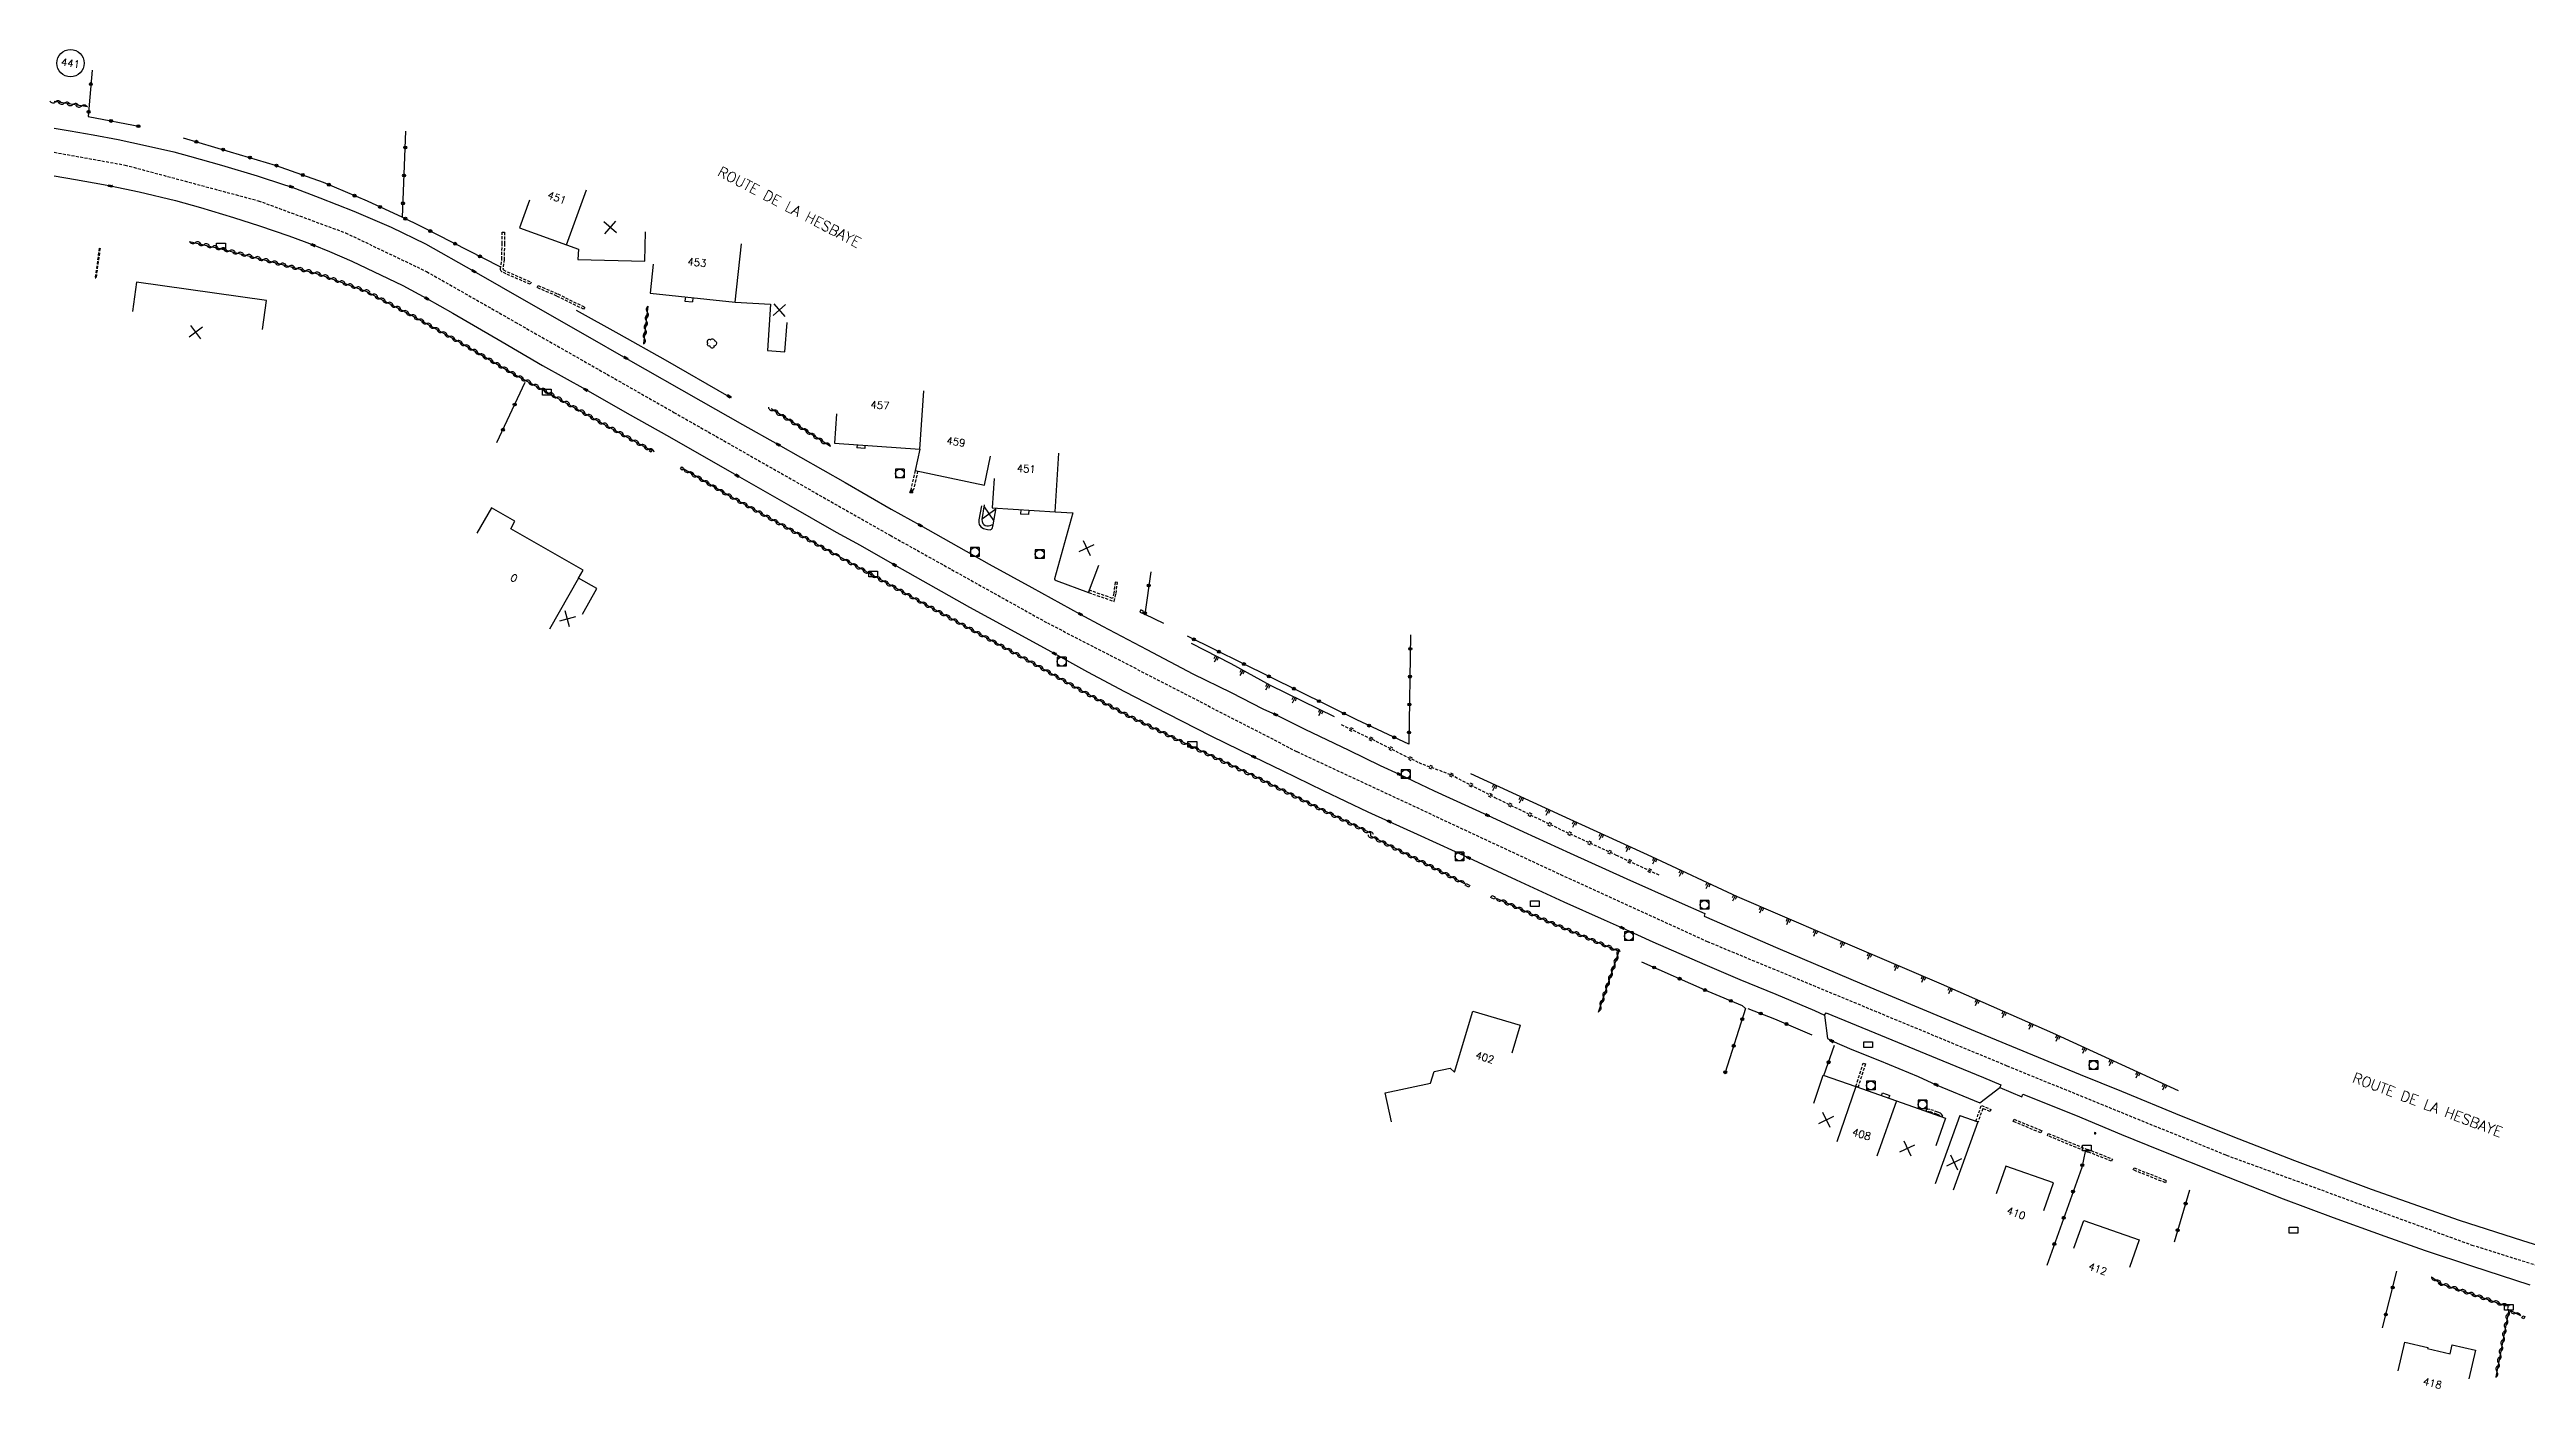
# Model space of a CAD drawing. Header units: millimetres. Extents: x 192999 to 193986, y 146344 to 147000.
# Drawn here: x 192999.2 to 193421.2, y 146405.5 to 146633.5 of the extents above; entities that cross this region are included whole.
import ezdxf
from ezdxf.enums import TextEntityAlignment as Align

# ---------------------------------------------------------------- set-up
doc = ezdxf.new("R2010")
doc.units = ezdxf.units.MM
doc.linetypes.add('DASHED', pattern=[0.75, 0.5, -0.25])
doc.layers.get('0').update_dxf_attribs({"linetype": 'CONTINUOUS'})
for name, color, linetype in [('W0001', 6, 'DASHED'), ('W0008', 7, 'CONTINUOUS'), ('W0100', 7, 'CONTINUOUS'), ('W0105', 7, 'CONTINUOUS'), ('W0112', 1, 'DASHED'), ('W0211', 2, 'CONTINUOUS'), ('W0220', 5, 'DASHED'), ('W0300', 7, 'CONTINUOUS'), ('W0310', 3, 'CONTINUOUS'), ('W0322', 7, 'CONTINUOUS'), ('W0400', 7, 'CONTINUOUS'), ('W0420', 7, 'CONTINUOUS'), ('W0851', 7, 'CONTINUOUS'), ('W0989', 7, 'CONTINUOUS'), ('W0991', 7, 'CONTINUOUS'), ('W1102', 7, 'CONTINUOUS'), ('W1471', 7, 'CONTINUOUS')]:
    doc.layers.add(name, color=color, linetype=linetype)
doc.styles.get("Standard").update_dxf_attribs({"font": 'romans.shx', "width": 0.85})

# ---------------------------------------------------------------- blocks, each defined once
blk = doc.blocks.new('T400')
for p, q in [((-0.15, 0.3), (0.15, 0.3)), ((-0.15, -0.25), (-0.15, 0.3)), ((-0.15, 0.15), (0.15, 0.15)), ((-0.15, 0), (0.15, 0)), ((0.15, 0.3), (0.15, -0.25)), ((-0.15, -0.15), (0.15, -0.15)), ((-0.15, -0.25), (-0.15, -0.3)), ((-0.15, -0.3), (0.15, -0.3)), ((0.15, -0.3), (0.15, -0.25))]:
    blk.add_line(p, q)
blk = doc.blocks.new('t991o')
at = {"color": 0, "linetype": 'Continuous'}
for p, q in [((-1, 1), (1, -1)), ((-1, -1), (1, 1))]:
    blk.add_line(p, q, dxfattribs=at)
blk = doc.blocks.new('T1471')
at = {"color": 0, "linetype": 'Continuous', "flags": 128}
blk.add_lwpolyline([(-0.75, -0.5), (-0.75, 0.5), (0.75, 0.5), (0.75, -0.5), (-0.75, -0.5)], dxfattribs=at)
blk = doc.blocks.new('T300')
for p, q in [((-0.8, 0.51), (-0.86, 0.34)), ((-0.86, 0.34), (-0.86, 0.17)), ((-0.86, 0.17), (-0.74, 0.06)), ((-0.69, 0.63), (-0.8, 0.51)), ((-0.8, -0.06), (-0.74, 0.06)), ((-0.74, 0.06), (-0.69, 0.11)), ((-0.57, 0.69), (-0.69, 0.63)), ((-0.46, 0.69), (-0.57, 0.69)), ((-0.29, 0.63), (-0.46, 0.69)), ((-0.29, 0.63), (-0.17, 0.74)), ((-0.23, 0.57), (-0.29, 0.63)), ((-0.17, 0.74), (-0.06, 0.8)), ((-0.06, 0.8), (0.06, 0.8)), ((0.06, 0.8), (0.23, 0.74)), ((0.23, 0.74), (0.34, 0.63)), ((0.34, 0.63), (0.4, 0.51)), ((0.46, 0.46), (0.34, 0.46)), ((0.4, 0.51), (0.4, 0.46)), ((0.57, 0.4), (0.46, 0.46)), ((0.57, 0.4), (0.69, 0.29)), ((0.69, 0.29), (0.74, 0.17)), ((0.74, 0.06), (0.69, -0.17)), ((0.74, 0.17), (0.74, 0.06)), ((-0.8, -0.17), (-0.8, -0.06)), ((-0.8, -0.23), (-0.8, -0.17)), ((-0.74, -0.34), (-0.8, -0.23)), ((-0.69, -0.4), (-0.74, -0.34)), ((-0.51, -0.46), (-0.69, -0.4)), ((-0.4, -0.46), (-0.51, -0.46)), ((-0.4, -0.46), (-0.34, -0.46)), ((-0.34, -0.46), (-0.34, -0.4)), ((-0.34, -0.51), (-0.34, -0.46)), ((-0.29, -0.63), (-0.34, -0.51)), ((-0.17, -0.74), (-0.29, -0.63)), ((-0.06, -0.8), (-0.17, -0.74)), ((0.06, -0.8), (-0.06, -0.8)), ((0.17, -0.74), (0.06, -0.8)), ((0.23, -0.69), (0.17, -0.74)), ((0.29, -0.46), (0.23, -0.46)), ((0.29, -0.63), (0.23, -0.69)), ((0.46, -0.4), (0.29, -0.46)), ((0.34, -0.51), (0.29, -0.63)), ((0.34, -0.51), (0.34, -0.46)), ((0.57, -0.34), (0.46, -0.4)), ((0.63, -0.29), (0.57, -0.34)), ((0.69, -0.17), (0.63, -0.29))]:
    blk.add_line(p, q)
blk = doc.blocks.new('T851')
for p, q in [((-0.25, -0.15), (0, 0.32)), ((0, 0.32), (0.25, -0.15)), ((-0.25, -0.15), (0.25, -0.15))]:
    blk.add_line(p, q)
for major_axis in [(-0.106, 0.106), (-0.0354, 0.0354), (-0.0236, 0.0236)]:
    blk.add_ellipse((0, 0), major_axis=major_axis, ratio=1, start_param=3.926991, end_param=10.210176)
blk = doc.blocks.new('T420')
for p, q in [((0.75, 0.75), (-0.75, 0.75)), ((-0.75, 0.75), (-0.75, -0.75)), ((0.75, 0.75), (0.75, -0.75)), ((0.75, -0.75), (-0.75, -0.75))]:
    blk.add_line(p, q)
blk.add_ellipse((0, 0), major_axis=(-0.53, 0.53), ratio=1, start_param=3.926991, end_param=10.210176)
blk = doc.blocks.new('t322o')
at = {"color": 0, "linetype": 'Continuous'}
for radius in [0.25, 0.15]:
    blk.add_circle((0, 0), radius, dxfattribs=at)
blk = doc.blocks.new('t310o')
at = {"color": 0, "linetype": 'Continuous'}
for centre, start, end in [((-0.5, 0.38), 216.8699, 323.1304), ((0.5, -0.37), 36.8699, 143.1303)]:
    blk.add_arc(centre, 0.625, start, end, dxfattribs=at)
blk = doc.blocks.new('t220o')
at = {"color": 0, "linetype": 'Continuous'}
for p, q in [((-0.25, 0.25), (0.25, 0.25)), ((-0.25, -0.25), (0.25, -0.25))]:
    blk.add_line(p, q, dxfattribs=at)
blk = doc.blocks.new('t211o')
at = {"color": 0, "linetype": 'Continuous'}
for p, q in [((-0.29, 0.5), (-0.29, 0)), ((0, 1), (0, 0)), ((0.29, 0.5), (0.29, 0))]:
    blk.add_line(p, q, dxfattribs=at)

msp = doc.modelspace()

# ---------------------------------------------------------------- linework, layer by layer
at = {"layer": 'W0001'}
msp.add_lwpolyline([(193000, 146616.05), (193012.09, 146613.88), (193034.78, 146607.8), (193049.64, 146602.33), (193063.46, 146595.73), (193078.54, 146587.14), (193105.58, 146571.75), (193142.42, 146550.81), (193169.21, 146535.89), (193211.68, 146513.99), (193256.65, 146493.02), (193281.62, 146481.63), (193332.67, 146460.47), (193370.05, 146445.23), (193411.88, 146429.93), (193450.25, 146417.96)], dxfattribs=at)
at = {"layer": 'W0008'}
for points in [[(193000, 146620.14), (193002.72, 146619.7), (193006.68, 146619.02), (193010.94, 146618.21), (193015.57, 146617.22), (193020.38, 146616.12), (193023.08, 146615.38), (193028.5, 146613.86), (193034.62, 146612.05), (193039.24, 146610.53), (193040.38, 146610.15), (193045.29, 146608.32), (193051.08, 146606.02), (193057.42, 146603.29), (193063.27, 146600.44), (193071.49, 146595.79), (193080.79, 146590.49), (193090.89, 146584.72), (193097.38, 146581.01), (193110.19, 146573.74), (193117.29, 146569.71), (193123.34, 146566.27), (193134.76, 146559.78), (193142.59, 146555.28), (193147.54, 146552.52), (193159.3, 146545.91), (193166.54, 146541.9), (193174.82, 146537.38), (193178.58, 146535.36), (193186.18, 146531.35), (193193.98, 146527.2), (193200.5, 146524.01), (193205.94, 146521.28), (193208.08, 146520.28), (193213.06, 146517.77), (193220.56, 146514.19), (193225.92, 146511.6), (193229.15, 146510.11), (193235.13, 146507.28), (193244.16, 146503.12), (193250.32, 146500.32), (193258.29, 146496.65), (193267.94, 146492.31), (193276.85, 146488.32), (193281.22, 146486.4), (193281.08, 146485.95), (193293.63, 146480.48), (193307.98, 146474.39), (193327.28, 146466.38), (193337.04, 146462.34), (193345.16, 146458.99), (193352.17, 146456.11), (193362.35, 146451.92), (193372.18, 146448.02), (193381.68, 146444.33), (193394.74, 146439.44)], [(193000, 146612.02), (193003.64, 146611.4), (193008.42, 146610.59), (193009.6, 146610.32), (193014.5, 146609.29), (193020.67, 146607.81), (193024.91, 146606.64), (193030.56, 146604.95), (193034.98, 146603.54), (193039.97, 146601.83), (193044.14, 146600.26), (193046.92, 146599.18), (193050.71, 146597.53), (193059.39, 146593.38), (193063.5, 146591.13), (193067.91, 146588.65), (193076.35, 146583.75), (193083.21, 146579.76), (193090.57, 146575.62), (193097.64, 146571.61), (193104.85, 146567.56), (193113.05, 146562.85), (193116.34, 146560.99), (193125.11, 146556.03), (193133.21, 146551.37), (193137.31, 146549.12), (193143.16, 146545.78), (193155.93, 146538.57), (193162.39, 146535.08), (193170.41, 146530.68), (193176.03, 146527.54), (193182.33, 146524.22), (193189.6, 146520.48), (193197.06, 146516.68), (193204.38, 146513.09), (193209.23, 146510.74), (193216.22, 146507.33), (193223.8, 146503.73), (193227.46, 146502.08), (193232.23, 146499.89), (193238.67, 146496.93), (193240.98, 146495.9), (193249.07, 146492.11), (193257.19, 146488.39), (193264.09, 146485.34), (193267.14, 146483.95), (193272.36, 146481.58), (193281.21, 146477.72), (193287.19, 146475.18), (193293.29, 146472.64), (193299.91, 146469.85), (193301.61, 146469.09), (193301.87, 146469.46), (193311.11, 146465.69), (193321.77, 146461.32), (193328.68, 146458.45), (193331.61, 146457.23), (193331.48, 146456.77), (193335.19, 146455.19), (193335.38, 146455.61), (193344.36, 146452.03), (193352.2, 146448.75)], [(193088.96, 146589.18), (193096.23, 146585.15), (193104.11, 146580.7), (193114.97, 146574.46), (193115.33, 146574.26)], [(193301.61, 146469.09), (193302.12, 146465.09), (193302.84, 146464.7), (193306.26, 146463.24), (193310.97, 146461.35), (193317.55, 146458.61), (193320.64, 146457.24), (193328.06, 146454.15), (193331.48, 146456.77)], [(193352.2, 146448.75), (193358.8, 146446.1), (193368.52, 146442.2), (193379.76, 146437.77), (193388.23, 146434.62), (193397.06, 146431.41), (193403.91, 146429), (193411.8, 146426.4), (193421.78, 146423.15)], [(193394.74, 146439.44), (193409.74, 146434.17), (193420.53, 146430.69), (193431.66, 146427.21)]]:
    msp.add_lwpolyline(points, dxfattribs=at)
at = {"layer": 'W0100'}
msp.add_line((193324.63, 146451.99), (193320.45, 146440.36), dxfattribs=at)
for points in [[(193080.97, 146607.89), (193079.26, 146603.19), (193087.27, 146600.28), (193089.32, 146599.57), (193089.22, 146597.79), (193100.64, 146597.48), (193100.77, 146602.48)], [(193035.48, 146585.87), (193036.16, 146590.82), (193014.04, 146593.9), (193013.35, 146588.95)], [(193102.08, 146597.02), (193101.55, 146592.05), (193116.04, 146590.5), (193122.06, 146590.16), (193121.55, 146582.31), (193124.51, 146582.09), (193124.88, 146587.07)], [(193133.28, 146571.5), (193132.92, 146566.51), (193147.47, 146565.46), (193146.68, 146561.85), (193158.52, 146559.38), (193159.54, 146564.28)], [(193160.14, 146560.49), (193159.82, 146555.51), (193170.51, 146554.81), (193173.53, 146554.66), (193170.42, 146543.42), (193170.44, 146543.35), (193170.49, 146543.24), (193170.55, 146543.2), (193170.69, 146543.12), (193176.24, 146541.06), (193177.98, 146545.74)], [(193158.43, 146555.99), (193158.07, 146553.51), (193158.08, 146553.18), (193158.22, 146552.85), (193158.4, 146552.66), (193158.64, 146552.51), (193158.89, 146552.42), (193159.16, 146552.41), (193159.45, 146552.46), (193159.77, 146552.61), (193159.99, 146552.58), (193160.49, 146555.48)], [(193089.99, 146537.4), (193092.47, 146541.74), (193089.35, 146543.53), (193090.1, 146544.86), (193077.8, 146551.93), (193078.5, 146553.2), (193074.5, 146555.51), (193072, 146551.17)], [(193227.81, 146450.94), (193226.77, 146455.83), (193234.45, 146457.47), (193235.09, 146459.49), (193237.85, 146460.04), (193238.55, 146459.37), (193241.71, 146469.78), (193249.77, 146467.38), (193248.34, 146462.59)], [(193299.77, 146454.11), (193301.38, 146458.84), (193306.94, 146456.95), (193313.89, 146454.47), (193322.21, 146451.52), (193320.54, 146446.8)], [(193324.63, 146451.99), (193327.7, 146450.91), (193323.51, 146439.27)], [(193338.95, 146435.83), (193340.6, 146440.55), (193332.51, 146443.37), (193330.86, 146438.65)], [(193344.1, 146429.39), (193345.75, 146434.11), (193355.19, 146430.8), (193353.54, 146426.08)], [(193399.33, 146408.51), (193400.44, 146413.38), (193404.38, 146412.48), (193404.34, 146412.29), (193408.21, 146411.42), (193408.55, 146412.93), (193412.49, 146412), (193411.34, 146407.13)]]:
    msp.add_lwpolyline(points, dxfattribs=at)
at = {"layer": 'W0105'}
for p, q in [((193107.55, 146591.41), (193107.47, 146590.71)), ((193107.47, 146590.71), (193108.75, 146590.59)), ((193108.82, 146591.27), (193108.75, 146590.59)), ((193136.8, 146566.23), (193136.76, 146565.73)), ((193138.09, 146565.61), (193136.76, 146565.73)), ((193138.13, 146566.14), (193138.09, 146565.61)), ((193164.67, 146555.19), (193164.62, 146554.42)), ((193166, 146554.33), (193164.62, 146554.42)), ((193166.05, 146555.1), (193166, 146554.33)), ((193311.31, 146455.39), (193311.47, 146455.83)), ((193311.47, 146455.83), (193312.73, 146455.4)), ((193312.57, 146454.95), (193312.73, 146455.4))]:
    msp.add_line(p, q, dxfattribs=at)
msp.add_lwpolyline([(193158.01, 146555.83), (193157.53, 146553.46), (193157.52, 146553), (193157.61, 146552.64), (193157.88, 146552.25), (193158.31, 146551.95), (193159.03, 146551.8), (193159.47, 146551.76), (193159.68, 146551.83), (193159.82, 146551.99), (193159.98, 146552.56)], dxfattribs=at)
at = {"layer": 'W0112'}
for p, q in [((193076.32, 146600.49), (193076.35, 146602.46)), ((193007.69, 146599.71), (193006.99, 146594.67)), ((193006.99, 146594.67), (193007.13, 146594.64)), ((193085.63, 146591.56), (193082.32, 146593)), ((193090.21, 146589.31), (193085.63, 146591.56)), ((193101.6, 146565.49), (193101.91, 146565.32)), ((193101.91, 146565.32), (193101.71, 146564.97)), ((193106.91, 146562.45), (193107.22, 146562.27)), ((193107.22, 146562.27), (193107.02, 146561.93)), ((193147.11, 146561.76), (193146.41, 146558.64)), ((193180.93, 146540.9), (193181.14, 146542.78)), ((193184.95, 146537.73), (193185.44, 146537.52)), ((193185.44, 146537.52), (193185.59, 146537.89)), ((193240.56, 146491.52), (193241.16, 146491.22)), ((193241.16, 146491.22), (193240.98, 146490.86)), ((193244.92, 146489.45), (193245.51, 146489.24)), ((193245.51, 146489.24), (193245.38, 146488.86)), ((193306.94, 146456.96), (193308.18, 146460.9)), ((193308.18, 146460.9), (193308.57, 146460.78)), ((193318.84, 146452.83), (193318.99, 146452.66)), ((193321.56, 146451.75), (193321.74, 146451.85)), ((193327.39, 146451.03), (193328.32, 146453.7)), ((193328.32, 146453.7), (193329.96, 146453.03)), ((193333.89, 146451.35), (193338.6, 146449.41)), ((193338.6, 146449.41), (193338.44, 146449.04)), ((193346.32, 146446.28), (193350.64, 146444.58)), ((193347.57, 146448.96), (193347.57, 146448.97)), ((193354.33, 146443.09), (193359.83, 146440.91)), ((193359.83, 146440.91), (193359.68, 146440.54)), ((193420.55, 146417.89), (193420.9, 146417.73)), ((193420.9, 146417.73), (193420.74, 146417.37))]:
    msp.add_line(p, q, dxfattribs=at)
for points in [[(193076.35, 146602.46), (193076.75, 146602.46), (193076.72, 146600.48), (193076.67, 146597.8), (193076.45, 146596.15), (193076.45, 146596.13), (193076.48, 146596.07), (193076.53, 146596.02), (193077.16, 146595.71)], [(193007.69, 146599.71), (193007.82, 146599.68), (193007.13, 146594.64)], [(193081.09, 146593.57), (193076.99, 146595.35), (193076.29, 146595.69), (193076.15, 146595.83), (193076.05, 146596.02), (193076.04, 146596.16), (193076.27, 146597.83), (193076.32, 146600.49)], [(193077.16, 146595.71), (193081.25, 146593.93), (193081.09, 146593.57)], [(193082.32, 146593), (193082.48, 146593.36), (193085.8, 146591.92)], [(193085.8, 146591.92), (193090.39, 146589.67), (193090.21, 146589.31)], [(193101.71, 146564.97), (193101.41, 146565.15), (193101.6, 146565.49)], [(193107.02, 146561.93), (193106.71, 146562.11), (193106.91, 146562.45)], [(193146.68, 146561.85), (193145.94, 146558.52), (193146.22, 146558.31), (193146.41, 146558.64)], [(193180.31, 146540.07), (193176.36, 146541.44), (193176.23, 146541.06)], [(193176.23, 146541.06), (193180.59, 146539.55), (193180.93, 146540.9)], [(193181.14, 146542.78), (193180.74, 146542.83), (193180.54, 146540.97), (193180.31, 146540.07)], [(193185.59, 146537.89), (193185.11, 146538.1), (193184.95, 146537.73)], [(193240.98, 146490.86), (193240.39, 146491.16), (193240.56, 146491.52)], [(193245.38, 146488.86), (193244.78, 146489.07), (193244.92, 146489.45)], [(193308.57, 146460.78), (193307.32, 146456.84), (193306.94, 146456.96)], [(193321.74, 146451.85), (193321.53, 146452.23), (193321.35, 146452.41), (193320.89, 146452.58), (193319.54, 146453.03), (193319.2, 146453.07), (193319, 146452.98), (193318.84, 146452.83)], [(193321.29, 146451.85), (193321.21, 146451.99), (193321.13, 146452.06), (193320.76, 146452.21), (193319.46, 146452.64), (193319.27, 146452.66), (193319.23, 146452.64), (193319.18, 146452.6)], [(193328.56, 146453.17), (193327.76, 146450.9), (193327.39, 146451.03)], [(193329.96, 146453.03), (193329.81, 146452.66), (193328.56, 146453.17)], [(193338.44, 146449.04), (193333.74, 146450.98), (193333.89, 146451.35)], [(193346.58, 146445.67), (193339.56, 146448.58), (193339.72, 146448.95)], [(193339.72, 146448.95), (193346.31, 146446.21), (193346.32, 146446.28)], [(193347.57, 146448.96), (193347.6, 146448.88), (193347.68, 146448.84), (193347.78, 146448.87), (193347.82, 146448.95), (193347.8, 146449.03), (193347.66, 146449.07), (193347.58, 146449.02), (193347.57, 146448.97)], [(193350.64, 146444.58), (193350.49, 146444.21), (193346.6, 146445.74), (193346.58, 146445.67)], [(193359.68, 146440.54), (193354.19, 146442.71), (193354.33, 146443.09)], [(193420.74, 146417.37), (193420.38, 146417.53), (193420.55, 146417.89)]]:
    msp.add_lwpolyline(points, dxfattribs=at)
at = {"layer": 'W0211'}
for points in [[(193218.15, 146519.91), (193207.2, 146525.22), (193200.5, 146528.93), (193193.78, 146532.36)], [(193361.91, 146456.21), (193340.5, 146466.02), (193321.52, 146474.38), (193302.11, 146482.64), (193286.8, 146489.26), (193272.19, 146496.05), (193256.89, 146503.03), (193241.37, 146510.17)]]:
    msp.add_lwpolyline(points, dxfattribs=at)
at = {"layer": 'W0220'}
msp.add_lwpolyline([(193219.25, 146518.57), (193224.52, 146516.07), (193232.47, 146512.09), (193237.95, 146510.05), (193245.41, 146506.17), (193256.84, 146500.61), (193266.13, 146496.35), (193273.38, 146492.98)], dxfattribs=at)
at = {"layer": 'W0310'}
msp.add_line((193101.17, 146589.83), (193100.42, 146583.5), dxfattribs=at)
for points in [[(193005.68, 146623.77), (193000, 146624.69)], [(193023.06, 146600.87), (193028.18, 146599.69), (193036.67, 146597.51), (193045.16, 146595.31), (193053.12, 146592.42), (193061.14, 146588.16), (193069.67, 146583.37), (193078.67, 146578.08), (193083.79, 146575.33), (193092.53, 146570.38), (193101.42, 146565.44)], [(193132.26, 146565.94), (193127.83, 146568.79), (193122.14, 146572.36)], [(193240.35, 146491.43), (193233.89, 146494.77), (193224.3, 146499.55), (193224.31, 146500.06), (193215.57, 146504.27), (193204.36, 146509.82), (193193.07, 146515.16), (193183.22, 146519.97), (193175.36, 146524.16), (193165.72, 146529.62), (193148.11, 146539.21), (193136.05, 146545.89), (193126.14, 146551.39), (193114.91, 146557.61), (193107.28, 146562.08)], [(193245.68, 146488.98), (193253.89, 146485.3), (193266.56, 146479.97), (193263.05, 146469.52)], [(193404.98, 146424.49), (193406.65, 146423.34), (193413.79, 146420.92), (193417.73, 146419.58)], [(193420.23, 146417.85), (193418.16, 146418.89), (193415.95, 146407.47)]]:
    msp.add_lwpolyline(points, dxfattribs=at)
at = {"layer": 'W0322'}
for p, q in [((193059.33, 146604.99), (193059.93, 146619.67)), ((193075.44, 146566.64), (193080.26, 146576.9)), ((193301.51, 146458.8), (193303.33, 146463.98)), ((193363.8, 146439.27), (193361.15, 146430.41)), ((193396.64, 146415.81), (193399.11, 146425.47))]:
    msp.add_line(p, q, dxfattribs=at)
for points in [[(193006.46, 146630.03), (193005.8, 146622.15), (193014.69, 146620.44)], [(193021.96, 146618.51), (193030.01, 146616.15), (193037.68, 146613.85), (193045.85, 146610.94), (193053.31, 146607.76), (193059.33, 146604.99), (193062.49, 146603.45), (193075.96, 146596.57)], [(193186.81, 146544.6), (193185.8, 146537.37), (193188.97, 146535.83)], [(193231.07, 146533.86), (193230.79, 146515.23), (193221.91, 146519.38), (193207.1, 146526.7), (193193.06, 146533.63)], [(193270.4, 146478.16), (193281.73, 146473.15), (193287.56, 146470.72), (193288.15, 146470.19), (193284.68, 146459.3)], [(193288.52, 146470.2), (193293.07, 146468.46), (193299.43, 146465.71)], [(193346, 146445.85), (193345.41, 146443.13), (193339.45, 146426.46)]]:
    msp.add_lwpolyline(points, dxfattribs=at)
at = {"layer": 'W1102'}
for p, q in [((193087.27, 146600.28), (193090.69, 146609.67)), ((193116.04, 146590.5), (193117.1, 146600.45)), ((193147.47, 146565.46), (193148.19, 146575.44)), ((193170.51, 146554.81), (193171.16, 146564.79)), ((193089.35, 146543.53), (193084.39, 146534.85)), ((193306.94, 146456.95), (193303.72, 146447.48)), ((193313.89, 146454.47), (193310.54, 146445.05))]:
    msp.add_line(p, q, dxfattribs=at)
msp.add_circle((193002.8, 146631.23), 2.32, dxfattribs=at)

# ---------------------------------------------------------------- block references
at = {"layer": 'W0211'}
for p, rotation in [((193198.12, 146530.14), 152.956475901772), ((193202.54, 146527.8), 151.0579161318561), ((193206.92, 146525.38), 151.0579161318561), ((193211.41, 146523.18), 154.1083989943229), ((193215.91, 146521), 154.1083989943229), ((193245.53, 146508.25), 155.2989126075961), ((193250.07, 146506.17), 155.2989126075961), ((193254.61, 146504.08), 155.2989126075961), ((193259.16, 146501.99), 155.4617597242085), ((193263.71, 146499.92), 155.4617597242085), ((193268.26, 146497.84), 155.4617597242085), ((193272.8, 146495.76), 155.0718700445917), ((193277.34, 146493.65), 155.0718700445917), ((193281.87, 146491.54), 155.0718700445917), ((193286.41, 146489.44), 155.0718700445917), ((193290.99, 146487.44), 156.6399760483676), ((193295.58, 146485.46), 156.6399760483676), ((193300.17, 146483.48), 156.6399760483676), ((193304.77, 146481.51), 156.9424884075165), ((193309.37, 146479.55), 156.9424884075165), ((193313.97, 146477.59), 156.9424884075165), ((193318.57, 146475.64), 156.9424884075165), ((193323.16, 146473.66), 156.2258402813985), ((193327.74, 146471.64), 156.2258402813985), ((193332.31, 146469.62), 156.2258402813985), ((193336.89, 146467.61), 156.2258402813985), ((193341.46, 146465.58), 155.3921601035328), ((193346, 146463.5), 155.3921601035328), ((193350.55, 146461.42), 155.3921601035328), ((193355.1, 146459.33), 155.3921601035328), ((193359.64, 146457.25), 155.3921601035328)]:
    msp.add_blockref('t211o', p, dxfattribs=dict(at, rotation=rotation))
at = {"layer": 'W0220'}
for p, rotation in [((193220.95, 146517.76), 334.5686700366974), ((193224.33, 146516.15), 334.5686700366974), ((193224.33, 146516.15), 334.5686700366974), ((193224.33, 146516.15), 334.5686700366974), ((193224.33, 146516.15), 334.5686700366974), ((193224.33, 146516.15), 334.5686700366974), ((193224.33, 146516.15), 334.5686700366974), ((193227.69, 146514.48), 333.4320851794061), ((193227.69, 146514.48), 333.4320851794061), ((193227.69, 146514.48), 333.4320851794061), ((193227.69, 146514.48), 333.4320851794061), ((193227.69, 146514.48), 333.4320851794061), ((193231.04, 146512.8), 333.4320851794061), ((193231.04, 146512.8), 333.4320851794061), ((193231.04, 146512.8), 333.4320851794061), ((193231.04, 146512.8), 333.4320851794061), ((193234.49, 146511.34), 339.5989039900858), ((193234.49, 146511.34), 339.5989039900858), ((193234.49, 146511.34), 339.5989039900858), ((193238, 146510.02), 332.5422898193779), ((193238, 146510.02), 332.5422898193779), ((193241.33, 146508.3), 332.5422898193779), ((193244.65, 146506.57), 332.5422898193779), ((193248.02, 146504.9), 334.033699579044), ((193251.39, 146503.26), 334.033699579044), ((193254.76, 146501.62), 334.033699579044), ((193258.14, 146500.01), 335.3673196655062), ((193261.55, 146498.45), 335.3673196655062), ((193264.96, 146496.88), 335.3673196655062), ((193268.37, 146495.31), 335.0845229201987), ((193268.37, 146495.31), 335.0845229201987), ((193268.37, 146495.31), 335.0845229201987), ((193268.37, 146495.31), 335.0845229201987), ((193268.37, 146495.31), 335.0845229201987), ((193268.37, 146495.31), 335.0845229201987), ((193271.77, 146493.73), 335.0845229201987), ((193271.77, 146493.73), 335.0845229201987), ((193271.77, 146493.73), 335.0845229201987), ((193271.77, 146493.73), 335.0845229201987), ((193271.77, 146493.73), 335.0845229201987)]:
    msp.add_blockref('t220o', p, dxfattribs=dict(at, rotation=rotation))
at = {"layer": 'W0300'}
msp.add_blockref('T300', (193112.1, 146583.46), dxfattribs=at)
at = {"layer": 'W0310'}
for p, rotation in [((193000.25, 146624.65), 170.8046258690741), ((193001.73, 146624.41), 170.8046258690741), ((193003.21, 146624.17), 170.8046258690741), ((193004.69, 146623.93), 170.8046258690741), ((193024.04, 146600.64), 347.0774155508756), ((193025.5, 146600.31), 347.0774155508756), ((193026.96, 146599.97), 347.0774155508756), ((193028.42, 146599.63), 345.5450813547388), ((193029.87, 146599.26), 345.5450813547388), ((193031.33, 146598.88), 345.5450813547388), ((193032.78, 146598.51), 345.5450813547388), ((193034.23, 146598.13), 345.5450813547388), ((193035.68, 146597.76), 345.5450813547388), ((193037.14, 146597.39), 345.4855462166627), ((193038.59, 146597.01), 345.4855462166627), ((193040.04, 146596.63), 345.4855462166627), ((193041.49, 146596.26), 345.4855462166627), ((193042.94, 146595.88), 345.4855462166627), ((193044.4, 146595.51), 345.4855462166627), ((193045.83, 146595.07), 340.0591091553901), ((193047.24, 146594.55), 340.0591091553901), ((193048.65, 146594.04), 340.0591091553901), ((193050.06, 146593.53), 340.0591091553901), ((193051.47, 146593.02), 340.0591091553901), ((193052.88, 146592.51), 340.0591091553901), ((193054.22, 146591.84), 332.0256503436791), ((193055.54, 146591.13), 332.0256503436791), ((193056.87, 146590.43), 332.0256503436791), ((193058.19, 146589.73), 332.0256503436791), ((193059.52, 146589.02), 332.0256503436791), ((193101.05, 146588.84), 263.2838193150176), ((193060.84, 146588.32), 332.0256503436791), ((193062.15, 146587.59), 330.6797726812183), ((193063.46, 146586.86), 330.6797726812183), ((193064.77, 146586.12), 330.6797726812183), ((193066.08, 146585.39), 330.6797726812183), ((193067.38, 146584.65), 330.6797726812183), ((193100.53, 146584.37), 263.2838193150176), ((193100.7, 146585.86), 263.2838193150176), ((193100.88, 146587.35), 263.2838193150176), ((193068.69, 146583.92), 330.6797726812183), ((193070, 146583.18), 329.5636881155019), ((193071.29, 146582.42), 329.5636881155019), ((193072.58, 146581.66), 329.5636881155019), ((193073.88, 146580.9), 329.5636881155019), ((193075.17, 146580.14), 329.5636881155019), ((193076.46, 146579.38), 329.5636881155019), ((193077.76, 146578.62), 329.5636881155019), ((193079.06, 146577.87), 331.8100875066627), ((193080.38, 146577.17), 331.8100875066627), ((193081.7, 146576.46), 331.8100875066627), ((193083.02, 146575.75), 331.8100875066627), ((193084.34, 146575.03), 330.4291224149156), ((193085.64, 146574.29), 330.4291224149156), ((193086.95, 146573.55), 330.4291224149156), ((193088.25, 146572.8), 330.4291224149156), ((193089.56, 146572.07), 330.4291224149156), ((193122.55, 146572.1), 147.8942182036725), ((193090.86, 146571.32), 330.4291224149156), ((193092.17, 146570.58), 330.4291224149156), ((193093.48, 146569.85), 330.9547250974902), ((193094.79, 146569.12), 330.9547250974902), ((193096.1, 146568.4), 330.9547250974902), ((193097.41, 146567.67), 330.9547250974902), ((193123.82, 146571.3), 147.8942182036725), ((193125.09, 146570.51), 147.8942182036725), ((193126.36, 146569.71), 147.8942182036725), ((193127.64, 146568.91), 147.8942182036725), ((193128.9, 146568.1), 147.2418337501742), ((193098.72, 146566.94), 330.9547250974902), ((193100.03, 146566.21), 330.9547250974902), ((193101.34, 146565.48), 330.9547250974902), ((193130.16, 146567.29), 147.2418337501742), ((193131.42, 146566.48), 147.2418337501742), ((193108.15, 146561.57), 149.6274299221334), ((193109.44, 146560.82), 149.6274299221334), ((193110.74, 146560.06), 149.6274299221334), ((193112.03, 146559.3), 149.6274299221334), ((193113.33, 146558.54), 149.6274299221334), ((193114.62, 146557.78), 149.6274299221334), ((193115.93, 146557.05), 151.016478934985), ((193117.24, 146556.32), 151.016478934985), ((193118.55, 146555.6), 151.016478934985), ((193119.86, 146554.87), 151.016478934985), ((193121.18, 146554.14), 151.016478934985), ((193122.49, 146553.41), 151.016478934985), ((193123.8, 146552.69), 151.016478934985), ((193125.11, 146551.96), 151.016478934985), ((193126.43, 146551.23), 150.9458882749678), ((193127.74, 146550.51), 150.9458882749678), ((193129.05, 146549.78), 150.9458882749678), ((193130.36, 146549.05), 150.9458882749678), ((193131.67, 146548.32), 150.9458882749678), ((193132.98, 146547.59), 150.9458882749678), ((193134.73, 146546.62), 150.9458882749678), ((193136.04, 146545.89), 150.9458882749678), ((193137.35, 146545.16), 151.0088342400618), ((193138.67, 146544.44), 151.0088342400618), ((193139.98, 146543.71), 151.0088342400618), ((193141.29, 146542.98), 151.0088342400618), ((193142.6, 146542.26), 151.0088342400618), ((193143.91, 146541.53), 151.0088342400618), ((193145.23, 146540.8), 151.0088342400618), ((193146.54, 146540.08), 151.0088342400618), ((193147.85, 146539.35), 151.0088342400618), ((193149.17, 146538.63), 151.455656101896), ((193150.48, 146537.91), 151.455656101896), ((193151.8, 146537.2), 151.455656101896), ((193153.12, 146536.48), 151.455656101896), ((193154.44, 146535.76), 151.455656101896), ((193155.76, 146535.05), 151.455656101896), ((193157.07, 146534.33), 151.455656101896), ((193158.39, 146533.61), 151.455656101896), ((193159.71, 146532.89), 151.455656101896), ((193161.03, 146532.18), 151.455656101896), ((193162.34, 146531.46), 151.455656101896), ((193163.66, 146530.74), 151.455656101896), ((193164.98, 146530.03), 151.455656101896), ((193166.29, 146529.3), 150.4757179037817), ((193167.6, 146528.56), 150.4757179037817), ((193168.9, 146527.82), 150.4757179037817), ((193170.21, 146527.08), 150.4757179037817), ((193171.51, 146526.35), 150.4757179037817), ((193172.82, 146525.61), 150.4757179037817), ((193174.12, 146524.87), 150.4757179037817), ((193175.43, 146524.13), 151.9301654198329), ((193176.75, 146523.42), 151.9301654198329), ((193178.08, 146522.72), 151.9301654198329), ((193179.4, 146522.01), 151.9301654198329), ((193180.72, 146521.31), 151.9301654198329), ((193182.05, 146520.6), 151.9301654198329), ((193183.37, 146519.9), 153.961152633275), ((193184.72, 146519.24), 153.961152633275), ((193186.07, 146518.58), 153.961152633275), ((193187.42, 146517.92), 153.961152633275), ((193188.76, 146517.27), 153.961152633275), ((193190.11, 146516.61), 153.961152633275), ((193191.46, 146515.95), 153.961152633275), ((193192.81, 146515.29), 153.961152633275), ((193194.16, 146514.64), 154.6578216053521), ((193195.52, 146514), 154.6578216053521), ((193196.87, 146513.36), 154.6578216053521), ((193198.23, 146512.72), 154.6578216053521), ((193199.58, 146512.08), 154.6578216053521), ((193200.94, 146511.43), 154.6578216053521), ((193202.3, 146510.79), 154.6578216053521), ((193203.65, 146510.15), 154.6578216053521), ((193205, 146509.5), 153.6930361742582), ((193206.35, 146508.83), 153.6930361742582), ((193207.69, 146508.17), 153.6930361742582), ((193209.04, 146507.5), 153.6930361742582), ((193210.38, 146506.84), 153.6930361742582), ((193211.72, 146506.17), 153.6930361742582), ((193213.07, 146505.51), 153.6930361742582), ((193214.41, 146504.84), 153.6930361742582), ((193215.76, 146504.18), 154.2562488977096), ((193217.11, 146503.53), 154.2562488977096), ((193218.46, 146502.88), 154.2562488977096), ((193219.81, 146502.23), 154.2562488977096), ((193221.16, 146501.58), 154.2562488977096), ((193222.51, 146500.92), 154.2562488977096), ((193223.87, 146500.27), 154.2562488977096), ((193224.74, 146499.33), 153.5351766612752), ((193226.08, 146498.66), 153.5351766612752), ((193227.42, 146497.99), 153.5351766612752), ((193228.76, 146497.32), 153.5351766612752), ((193230.11, 146496.65), 153.5351766612752), ((193231.45, 146495.98), 153.5351766612752), ((193232.79, 146495.32), 153.5351766612752), ((193234.13, 146494.64), 152.6703329236076), ((193235.47, 146493.95), 152.6703329236076), ((193236.8, 146493.27), 152.6703329236076), ((193238.13, 146492.58), 152.6703329236076), ((193239.46, 146491.89), 152.6703329236076), ((193246.59, 146488.58), 335.8512678560872), ((193247.96, 146487.96), 335.8512678560872), ((193249.33, 146487.35), 335.8512678560872), ((193250.7, 146486.73), 335.8512678560872), ((193252.07, 146486.12), 335.8512678560872), ((193253.44, 146485.51), 335.8512678560872), ((193254.81, 146484.91), 337.1543357183701), ((193256.2, 146484.33), 337.1543357183701), ((193257.58, 146483.75), 337.1543357183701), ((193258.96, 146483.17), 337.1543357183701), ((193260.34, 146482.58), 337.1543357183701), ((193261.73, 146482), 337.1543357183701), ((193263.11, 146481.42), 337.1543357183701), ((193264.49, 146480.84), 337.1543357183701), ((193265.87, 146480.26), 337.1543357183701), ((193266.32, 146479.25), 251.4565499955354), ((193264.88, 146474.98), 251.4565499955354), ((193265.36, 146476.4), 251.4565499955354), ((193265.84, 146477.83), 251.4565499955354), ((193263.45, 146470.71), 251.4565499955354), ((193263.93, 146472.14), 251.4565499955354), ((193264.41, 146473.56), 251.4565499955354), ((193405.8, 146423.92), 325.5351463735572), ((193407.1, 146423.19), 341.3219775348834), ((193408.52, 146422.71), 341.3219775348834), ((193409.94, 146422.23), 341.3219775348834), ((193411.36, 146421.74), 341.3219775348834), ((193412.78, 146421.27), 341.3219775348834), ((193414.2, 146420.78), 341.21718752558), ((193415.62, 146420.3), 341.21718752558), ((193417.04, 146419.82), 341.21718752558), ((193417.55, 146415.76), 259.0366679519009), ((193417.84, 146417.23), 259.0366679519009), ((193418.13, 146418.71), 259.0366679519009), ((193419.33, 146418.3), 153.1470309576093), ((193416.7, 146411.34), 259.0366679519009), ((193416.98, 146412.82), 259.0366679519009), ((193417.27, 146414.29), 259.0366679519009), ((193416.13, 146408.4), 259.0366679519009), ((193416.41, 146409.87), 259.0366679519009)]:
    msp.add_blockref('t310o', p, dxfattribs=dict(at, rotation=rotation))
at = {"layer": 'W0322'}
for p, rotation in [((193006.26, 146627.66), 265.2569420554701), ((193005.87, 146622.93), 265.2569420554701), ((193009.7, 146621.4), 349.1159945836645), ((193014.36, 146620.5), 349.1159945836645), ((193024.24, 146617.84), 343.7112791845704), ((193028.8, 146616.51), 343.7112791845704), ((193033.35, 146615.15), 343.3111312231716), ((193059.82, 146616.86), 87.64745539991787), ((193037.89, 146613.78), 340.3973613494833), ((193042.37, 146612.18), 340.3973613494833), ((193046.82, 146610.53), 336.8906039911736), ((193059.62, 146612.11), 87.64745539991787), ((193051.19, 146608.66), 336.8906039911736), ((193055.53, 146606.74), 335.3015401073035), ((193059.43, 146607.36), 87.64745539991787), ((193059.84, 146604.74), 333.9956364858123), ((193064.09, 146602.63), 332.9348779846645), ((193068.32, 146600.47), 332.9348779846645), ((193072.55, 146598.31), 332.9348779846645), ((193078.46, 146573.09), 64.86549136499892), ((193076.45, 146568.79), 64.86549136499892), ((193186.48, 146542.25), 262.0830079875764), ((193185.83, 146537.54), 262.0830079875764), ((193194.17, 146533.08), 153.7296671653178), ((193198.43, 146530.98), 153.7296671653178), ((193231.04, 146531.48), 269.1360552466592), ((193202.69, 146528.88), 153.7296671653178), ((193206.95, 146526.77), 153.7296671653178), ((193230.97, 146526.74), 269.1360552466592), ((193211.21, 146524.67), 153.7019849841253), ((193215.47, 146522.56), 153.7019849841253), ((193230.89, 146521.99), 269.1360552466592), ((193219.73, 146520.46), 153.7019849841253), ((193224.01, 146518.4), 154.9318505199444), ((193228.31, 146516.39), 154.9318505199444), ((193230.82, 146517.24), 269.1360552466592), ((193272.58, 146477.2), 336.1348180671744), ((193276.92, 146475.28), 336.1348180671744), ((193281.26, 146473.36), 336.1348180671744), ((193285.64, 146471.52), 337.3606172824179), ((193287.58, 146468.4), 252.3247517003452), ((193290.73, 146469.36), 339.0628252351486), ((193295.13, 146467.57), 336.6135611175268), ((193286.14, 146463.87), 252.3247517003452), ((193284.69, 146459.35), 252.3247517003452), ((193302.3, 146461.05), 70.64578849983954), ((193345.5, 146443.53), 257.8419043419428), ((193343.95, 146439.04), 250.334743570609), ((193342.35, 146434.57), 250.334743570609), ((193363.12, 146436.99), 253.3215065963579), ((193340.75, 146430.09), 250.334743570609), ((193361.76, 146432.44), 253.3215065963579), ((193398.4, 146422.71), 75.66130176687906), ((193397.23, 146418.11), 75.66130176687906)]:
    msp.add_blockref('t322o', p, dxfattribs=dict(at, rotation=rotation))
at = {"layer": 'W0400'}
for p, rotation in [((193009.6, 146610.32), 77.13242978317076), ((193040.38, 146610.15), 251.4444002418543), ((193044.14, 146600.26), 69.3453707890645), ((193071.49, 146595.79), 240.5193343127434), ((193063.5, 146591.13), 61.347486041288), ((193097.38, 146581.01), 240.2418814920887), ((193090.57, 146575.62), 60.633308198477), ((193114.97, 146574.46), 240.1068284904476), ((193123.34, 146566.27), 240.3754781469651), ((193116.34, 146560.99), 60.49077514058344), ((193147.54, 146552.52), 240.8460399663171), ((193143.16, 146545.78), 60.30760429143277), ((193174.82, 146537.38), 241.311904891494), ((193170.41, 146530.68), 61.21482836869122), ((193208.08, 146520.28), 244.9242105125394), ((193204.38, 146513.09), 63.88251731853757), ((193229.15, 146510.11), 245.1545889233917), ((193227.46, 146502.08), 65.65280392164746), ((193244.16, 146503.12), 245.2597618016786), ((193240.98, 146495.9), 65.81149970201444), ((193267.14, 146483.95), 65.52073790871746), ((193302.84, 146464.7), 61.55892861480577), ((193320.64, 146457.24), 66.10220160763573)]:
    msp.add_blockref('T400', p, dxfattribs=dict(at, rotation=rotation))
at = {"layer": 'W0420'}
for p in [(193144.06, 146561.33), (193156.85, 146547.97), (193167.9, 146547.6), (193171.65, 146529.29), (193230.25, 146510.12), (193239.41, 146496.1), (193281.14, 146487.88), (193268.25, 146482.53), (193347.41, 146460.57), (193309.48, 146457.1), (193318.29, 146453.88)]:
    msp.add_blockref('T420', p, dxfattribs=at)
at = {"layer": 'W0851'}
msp.add_blockref('T851', (193146.02, 146558.27), dxfattribs=at)
at = {"layer": 'W0991'}
for p, rotation in [((193094.74, 146603.25), 93.98178947408888), ((193123.55, 146589.18), 355.7228857681761), ((193024.14, 146585.43), 172.084101782247), ((193159.3, 146554.49), 80.26230842492387), ((193175.91, 146548.65), 339.5615875812148), ((193087.44, 146536.56), 150.2557474698636), ((193301.91, 146451.27), 341.2385325543621), ((193315.71, 146446.4), 340.451454211487), ((193323.65, 146443.99), 250.2102612670254)]:
    msp.add_blockref('t991o', p, dxfattribs=dict(at, rotation=rotation))
at = {"layer": 'W1471'}
for p in [(193028.42, 146600.09), (193083.94, 146575.2), (193139.54, 146544.23), (193193.9, 146515.22), (193252.25, 146488.07), (193309.05, 146464.06), (193346.29, 146446.46), (193381.48, 146432.45), (193418.17, 146419.31)]:
    msp.add_blockref('T1471', p, dxfattribs=at)

# ---------------------------------------------------------------- texts
at = {"layer": 'W0989'}
for rotation, p in [(332.5747, (193125.27, 146606.73)), (339.4589, (193404.34, 146453.81))]:
    msp.add_text('ROUTE DE LA HESBAYE', height=1.75, rotation=rotation, dxfattribs=at).set_placement(p, align=Align.MIDDLE)
at = {"layer": 'W0991'}
for s, rotation, p in [('441', 350.8028, (193002.8, 146631.23)), ('451', 340.0199, (193085.66, 146608.31)), ('453', 354.6177, (193109.52, 146597.29)), ('457', 355.8952, (193140.7, 146572.97)), ('459', 351.4505, (193153.65, 146566.74)), ('451', 356.2983, (193165.62, 146562.15)), ('0', 333.1263, (193078.35, 146543.54)), ('402', 343.389, (193243.74, 146461.87)), ('408', 344.0473, (193307.91, 146448.79)), ('410', 340.7651, (193334.25, 146435.35)), ('412', 340.674, (193348.15, 146425.85)), ('418', 346.7292, (193405.17, 146406.38))]:
    msp.add_text(s, height=1.25, rotation=rotation, dxfattribs=at).set_placement(p, align=Align.MIDDLE)

doc.saveas('drawing.dxf')
